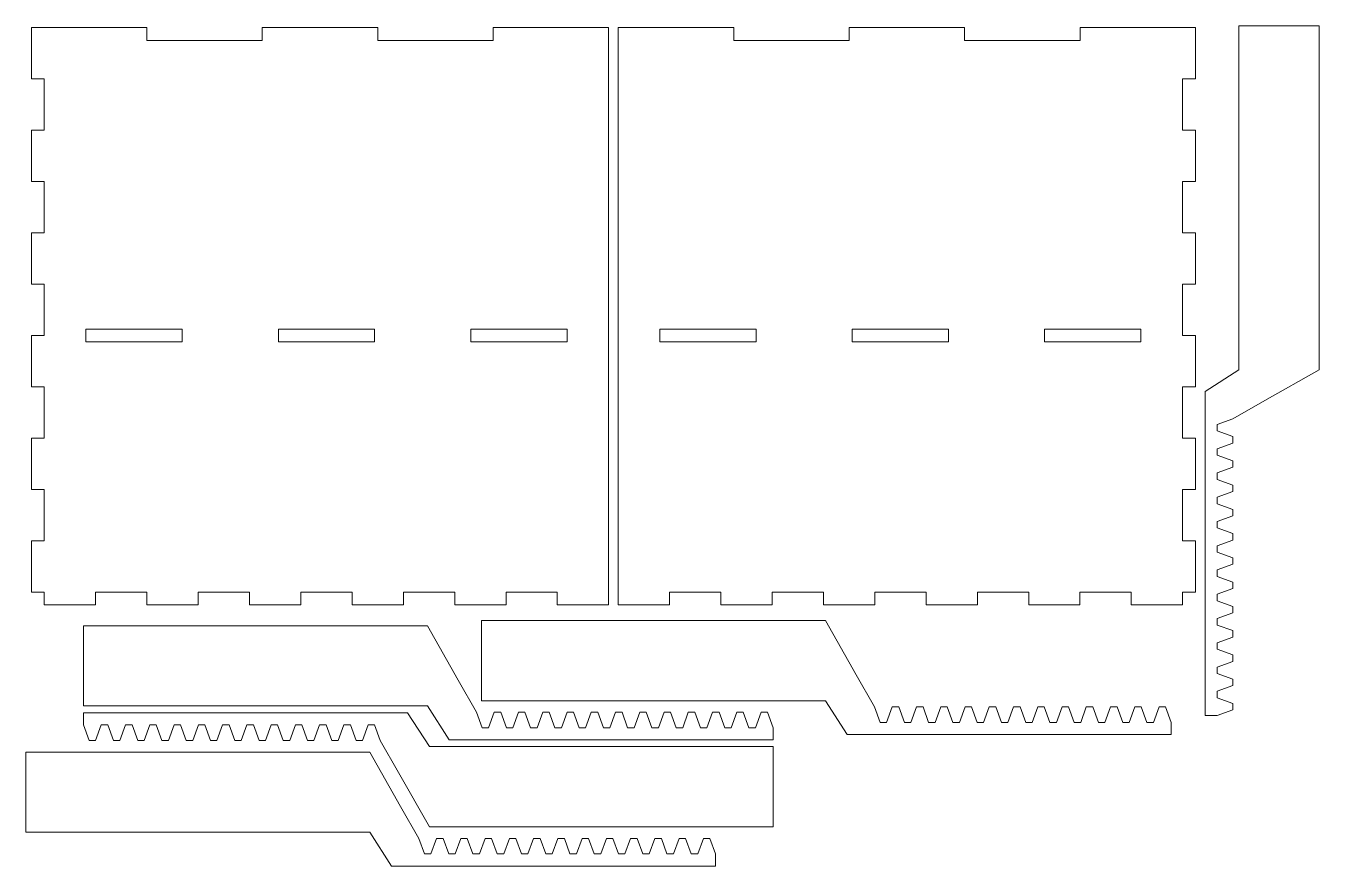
# Model space of a CAD drawing. Header units: millimetres. Extents: x 3 to 406, y -266 to -4.
import ezdxf

# ---------------------------------------------------------------- set-up
doc = ezdxf.new("R2010")
doc.units = ezdxf.units.MM
doc.header["$MEASUREMENT"] = 0
doc.layers.add('Layer 1', color=7, linetype='Continuous', lineweight=0)

# ---------------------------------------------------------------- blocks, each defined once
blk = doc.blocks.new('Block_0')
at = {"layer": 'Layer 1', "color": 12, "lineweight": 9, "true_color": 0xe30613}
for points in [[(223.56, -4.82), (223.56, -8.82), (223.56, -8.82), (259.56, -8.82), (259.56, -8.82), (259.56, -4.82), (295.56, -4.82), (295.56, -8.82), (295.56, -8.82), (331.56, -8.82), (331.56, -8.82), (331.56, -4.82), (363.56, -4.82), (367.56, -4.82), (367.56, -8.82), (367.56, -20.82), (367.56, -20.82), (363.56, -20.82), (363.56, -36.82), (367.56, -36.82), (367.56, -52.82), (363.56, -52.82), (363.56, -68.82), (367.56, -68.82), (367.56, -84.82), (363.56, -84.82), (363.56, -100.82), (367.56, -100.82), (367.56, -116.82), (363.56, -116.82), (363.56, -132.82), (367.56, -132.82), (367.56, -148.82), (363.56, -148.82), (363.56, -164.82), (367.56, -164.82), (367.56, -180.82), (367.56, -180.82), (363.56, -180.82), (363.56, -184.82), (363.55, -184.82), (347.55, -184.82), (347.55, -180.82), (331.55, -180.82), (331.55, -184.82), (315.55, -184.82), (315.55, -180.82), (299.55, -180.82), (299.55, -184.82), (283.55, -184.82), (283.55, -180.82), (267.55, -180.82), (267.55, -184.82), (251.55, -184.82), (251.55, -180.82), (235.55, -180.82), (235.55, -184.82), (219.55, -184.82), (219.55, -180.82), (203.56, -180.82), (203.56, -184.82), (203.55, -184.82), (187.56, -184.82), (187.56, -180.82), (187.56, -8.82), (187.56, -4.82)], [(230.53, -98.81), (200.53, -98.81), (200.53, -102.81), (230.53, -102.81)], [(290.53, -98.81), (260.53, -98.81), (260.53, -102.81), (290.53, -102.81)], [(350.53, -98.81), (320.53, -98.81), (320.53, -102.81), (350.53, -102.81)]]:
    blk.add_lwpolyline(points, close=True, dxfattribs=at)
blk = doc.blocks.new('Block_1')
at = {"layer": 'Layer 1', "color": 12, "lineweight": 9, "true_color": 0xe30613}
for points in [[(148.56, -4.82), (148.56, -8.82), (148.56, -8.82), (112.56, -8.82), (112.56, -8.82), (112.56, -4.82), (76.56, -4.82), (76.56, -8.82), (76.56, -8.82), (40.56, -8.82), (40.56, -8.82), (40.56, -4.82), (8.56, -4.82), (4.56, -4.82), (4.56, -8.82), (4.56, -20.82), (4.56, -20.82), (8.56, -20.82), (8.56, -36.82), (4.56, -36.82), (4.56, -52.82), (8.56, -52.82), (8.56, -68.82), (4.56, -68.82), (4.56, -84.82), (8.56, -84.82), (8.56, -100.82), (4.56, -100.82), (4.56, -116.82), (8.56, -116.82), (8.56, -132.82), (4.56, -132.82), (4.56, -148.82), (8.56, -148.82), (8.56, -164.82), (4.56, -164.82), (4.56, -180.82), (4.56, -180.82), (8.56, -180.82), (8.56, -184.82), (8.57, -184.82), (24.57, -184.82), (24.57, -180.82), (40.57, -180.82), (40.57, -184.82), (56.57, -184.82), (56.57, -180.82), (72.57, -180.82), (72.57, -184.82), (88.57, -184.82), (88.57, -180.82), (104.57, -180.82), (104.57, -184.82), (120.57, -184.82), (120.57, -180.82), (136.57, -180.82), (136.57, -184.82), (152.57, -184.82), (152.57, -180.82), (168.56, -180.82), (168.56, -184.82), (168.57, -184.82), (184.56, -184.82), (184.56, -180.82), (184.56, -8.82), (184.56, -4.82)], [(21.59, -98.81), (51.59, -98.81), (51.59, -102.81), (21.59, -102.81)], [(81.59, -98.81), (111.59, -98.81), (111.59, -102.81), (81.59, -102.81)], [(141.59, -98.81), (171.59, -98.81), (171.59, -102.81), (141.59, -102.81)]]:
    blk.add_lwpolyline(points, close=True, dxfattribs=at)

msp = doc.modelspace()

# ---------------------------------------------------------------- linework, layer by layer
at = {"layer": 'Layer 1', "color": 12, "lineweight": 9, "true_color": 0xe30613}
for points in [[(381.12, -4.28), (381.12, -24.17), (381.12, -31.3), (381.12, -111.5), (370.56, -118.27), (370.56, -153.28), (370.56, -158.82), (370.56, -183.53), (370.56, -189.07), (370.56, -219.33), (374.34, -219.33), (379.17, -217.57), (379.17, -215.55), (374.34, -213.79), (374.34, -211.76), (379.17, -210), (379.17, -207.98), (374.34, -206.22), (374.34, -204.2), (379.17, -202.44), (379.17, -200.42), (374.34, -198.66), (374.34, -196.63), (379.17, -194.88), (379.17, -192.86), (374.34, -191.1), (374.34, -189.07), (379.17, -187.31), (379.17, -187.31), (379.17, -185.29), (379.17, -185.29), (374.34, -183.53), (374.34, -181.51), (379.17, -179.75), (379.17, -177.73), (374.34, -175.97), (374.34, -173.94), (379.17, -172.18), (379.17, -170.16), (374.34, -168.4), (374.34, -166.38), (379.17, -164.62), (379.17, -162.6), (374.34, -160.84), (374.34, -158.82), (379.17, -157.06), (379.17, -157.06), (379.17, -155.04), (379.17, -155.04), (374.34, -153.28), (374.34, -151.25), (379.17, -149.49), (379.17, -147.47), (374.34, -145.72), (374.34, -143.69), (379.17, -141.93), (379.17, -139.91), (374.34, -138.15), (374.34, -136.13), (379.17, -134.37), (379.17, -132.35), (374.34, -130.59), (374.34, -128.56), (379.17, -126.8), (389.18, -121.12), (406.12, -111.5), (406.12, -31.3), (406.12, -24.17), (406.12, -4.28)], [(20.84, -216.35), (40.73, -216.35), (47.86, -216.35), (128.06, -216.35), (134.83, -226.91), (169.84, -226.91), (175.38, -226.91), (200.09, -226.91), (205.63, -226.91), (235.89, -226.91), (235.89, -223.13), (234.13, -218.3), (232.11, -218.3), (230.35, -223.13), (228.32, -223.13), (226.56, -218.3), (224.54, -218.3), (222.78, -223.13), (220.76, -223.13), (219, -218.3), (216.98, -218.3), (215.22, -223.13), (213.2, -223.13), (211.44, -218.3), (209.42, -218.3), (207.66, -223.13), (205.63, -223.13), (203.87, -218.3), (203.87, -218.3), (201.85, -218.3), (201.85, -218.3), (200.09, -223.13), (198.07, -223.13), (196.31, -218.3), (194.29, -218.3), (192.53, -223.13), (190.5, -223.13), (188.74, -218.3), (186.72, -218.3), (184.96, -223.13), (182.94, -223.13), (181.18, -218.3), (179.16, -218.3), (177.4, -223.13), (175.38, -223.13), (173.62, -218.3), (173.62, -218.3), (171.6, -218.3), (171.6, -218.3), (169.84, -223.13), (167.81, -223.13), (166.06, -218.3), (164.04, -218.3), (162.28, -223.13), (160.25, -223.13), (158.49, -218.3), (156.47, -218.3), (154.71, -223.13), (152.69, -223.13), (150.93, -218.3), (148.91, -218.3), (147.15, -223.13), (145.12, -223.13), (143.36, -218.3), (137.68, -208.29), (128.06, -191.35), (47.86, -191.35), (40.73, -191.35), (20.84, -191.35)], [(144.95, -214.71), (164.83, -214.71), (171.96, -214.71), (252.17, -214.71), (258.94, -225.26), (293.94, -225.26), (299.48, -225.26), (324.2, -225.26), (329.73, -225.26), (359.99, -225.26), (359.99, -221.48), (358.23, -216.65), (356.21, -216.65), (354.45, -221.48), (352.43, -221.48), (350.67, -216.65), (348.65, -216.65), (346.89, -221.48), (344.86, -221.48), (343.1, -216.65), (341.08, -216.65), (339.33, -221.48), (337.3, -221.48), (335.54, -216.65), (333.52, -216.65), (331.76, -221.48), (329.74, -221.48), (327.98, -216.65), (327.98, -216.65), (325.96, -216.65), (325.95, -216.65), (324.2, -221.48), (322.17, -221.48), (320.41, -216.65), (318.39, -216.65), (316.63, -221.48), (314.61, -221.48), (312.85, -216.65), (310.83, -216.65), (309.07, -221.48), (307.04, -221.48), (305.28, -216.65), (303.26, -216.65), (301.51, -221.48), (299.48, -221.48), (297.72, -216.65), (297.72, -216.65), (295.7, -216.65), (295.7, -216.65), (293.94, -221.48), (291.92, -221.48), (290.16, -216.65), (288.14, -216.65), (286.38, -221.48), (284.35, -221.48), (282.6, -216.65), (280.58, -216.65), (278.82, -221.48), (276.79, -221.48), (275.03, -216.65), (273.01, -216.65), (271.25, -221.48), (269.23, -221.48), (267.47, -216.65), (261.79, -206.65), (252.17, -189.71), (171.96, -189.71), (164.83, -189.71), (144.95, -189.71)], [(235.89, -229.02), (216, -229.02), (208.87, -229.02), (128.67, -229.02), (121.89, -218.46), (86.89, -218.46), (81.35, -218.46), (56.63, -218.46), (51.1, -218.46), (20.84, -218.46), (20.84, -222.25), (22.6, -227.08), (24.62, -227.08), (26.38, -222.25), (28.41, -222.25), (30.16, -227.08), (32.18, -227.08), (33.94, -222.25), (35.97, -222.25), (37.73, -227.08), (39.75, -227.08), (41.51, -222.25), (43.53, -222.25), (45.29, -227.08), (47.31, -227.08), (49.07, -222.25), (51.1, -222.25), (52.85, -227.08), (52.86, -227.08), (54.88, -227.08), (54.88, -227.08), (56.64, -222.25), (58.66, -222.25), (60.42, -227.08), (62.44, -227.08), (64.2, -222.25), (66.23, -222.25), (67.98, -227.08), (70, -227.08), (71.76, -222.25), (73.79, -222.25), (75.55, -227.08), (77.57, -227.08), (79.33, -222.25), (81.35, -222.25), (83.11, -227.08), (83.11, -227.08), (85.13, -227.08), (85.13, -227.08), (86.89, -222.25), (88.91, -222.25), (90.67, -227.08), (92.69, -227.08), (94.45, -222.25), (96.48, -222.25), (98.24, -227.08), (100.26, -227.08), (102.01, -222.25), (104.04, -222.25), (105.8, -227.08), (107.82, -227.08), (109.58, -222.25), (111.6, -222.25), (113.36, -227.08), (119.05, -237.08), (128.67, -254.02), (208.87, -254.02), (216, -254.02), (235.89, -254.02)], [(2.85, -255.73), (22.74, -255.73), (29.87, -255.73), (110.07, -255.73), (116.85, -266.29), (151.85, -266.29), (157.39, -266.29), (182.11, -266.29), (187.64, -266.29), (217.9, -266.29), (217.9, -262.5), (216.14, -257.67), (214.12, -257.67), (212.36, -262.5), (210.34, -262.5), (208.58, -257.67), (206.56, -257.67), (204.8, -262.5), (202.77, -262.5), (201.01, -257.67), (198.99, -257.67), (197.23, -262.5), (195.21, -262.5), (193.45, -257.67), (191.43, -257.67), (189.67, -262.5), (187.64, -262.5), (185.89, -257.67), (185.88, -257.67), (183.87, -257.67), (183.86, -257.67), (182.11, -262.5), (180.08, -262.5), (178.32, -257.67), (176.3, -257.67), (174.54, -262.5), (172.52, -262.5), (170.76, -257.67), (168.74, -257.67), (166.98, -262.5), (164.95, -262.5), (163.19, -257.67), (161.17, -257.67), (159.41, -262.5), (157.39, -262.5), (155.63, -257.67), (155.63, -257.67), (153.61, -257.67), (153.61, -257.67), (151.85, -262.5), (149.83, -262.5), (148.07, -257.67), (146.05, -257.67), (144.29, -262.5), (142.26, -262.5), (140.51, -257.67), (138.48, -257.67), (136.73, -262.5), (134.7, -262.5), (132.94, -257.67), (130.92, -257.67), (129.16, -262.5), (127.14, -262.5), (125.38, -257.67), (119.7, -247.67), (110.07, -230.73), (29.87, -230.73), (22.74, -230.73), (2.85, -230.73)]]:
    msp.add_lwpolyline(points, close=True, dxfattribs=at)

# ---------------------------------------------------------------- block references
at = {"layer": 'Layer 1'}
for name in ['Block_1', 'Block_0']:
    msp.add_blockref(name, (0, 0), dxfattribs=at)

doc.saveas('drawing.dxf')
